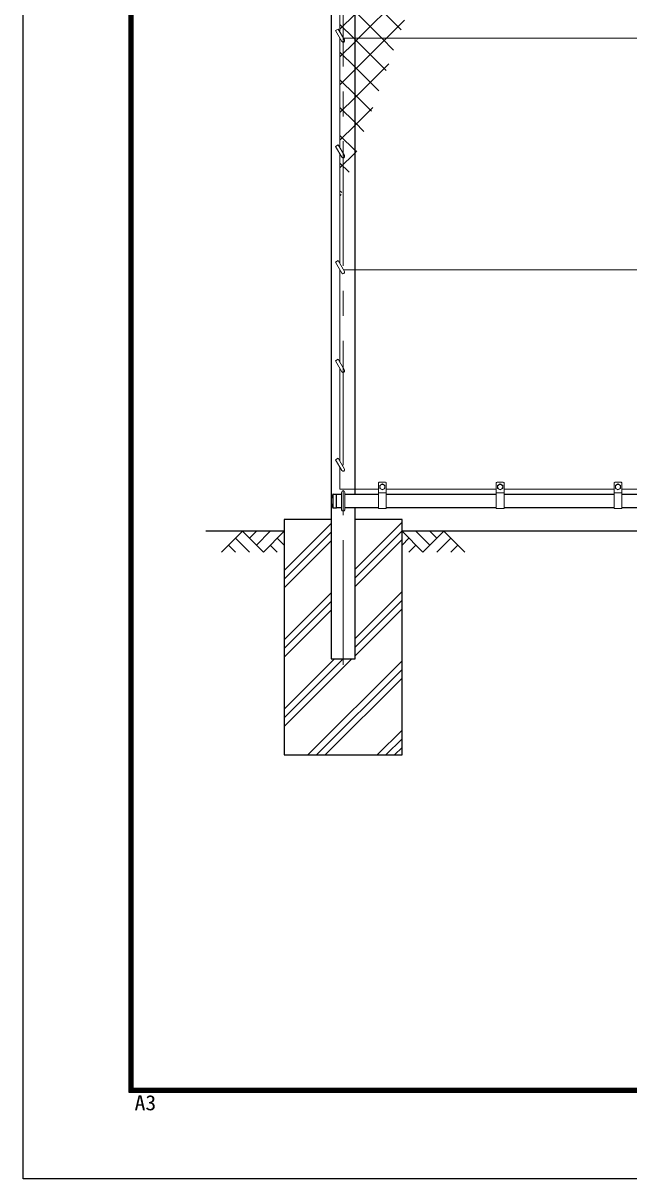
# Model space of a CAD drawing. Units: millimetres, scale not verified. Extents: x -4200 to 4200, y -2970 to 2970.
# Drawn here: x -4200 to -2657, y -2970 to -25 of the extents above; entities that cross this region are included whole.
import ezdxf
from ezdxf.enums import TextEntityAlignment as Align

# ---------------------------------------------------------------- set-up
doc = ezdxf.new("R2010")
doc.units = ezdxf.units.MM
doc.header["$LTSCALE"] = 10
doc.linetypes.add('USER1', pattern=[50.8, 31.75, -6.35, 6.35, -6.35])
for name, color, linetype, lineweight in [('0-0_D-STR1', 1, 'Continuous', 25), ('0-1_D-STR3', 3, 'Continuous', 13), ('0-2_D-BMK', 2, 'USER1', 13), ('0-6_D-DCR-HCH', 7, 'Continuous', 13), ('0-7_D-STR4', 7, 'Continuous', 25), ('0-8_D-BGD', 7, 'Continuous', 25), ('0-B_D-STR2', 7, 'Continuous', 13), ('0-C_D-TTL', 7, 'Continuous', 25)]:
    doc.layers.add(name, color=color, linetype=linetype, lineweight=lineweight)
doc.styles.add('ＭＳ ゴシック', font='')
doc.styles.get('ＭＳ ゴシック').set_extended_font_data('MS Gothic')

msp = doc.modelspace()

# ---------------------------------------------------------------- linework, layer by layer
at = {"layer": '0-0_D-STR1'}
for p, q in [((-3354.72, -1226), (-3354.72, 1676)), ((-3410.31, -1225.5), (-3401.97, -1225.5)), ((-3409.97, -1260.5), (-3409.97, -1225.5)), ((-3401.97, -1260.5), (-3401.97, -1225.5)), ((-3388.97, -1226), (-3401.97, -1226)), ((-3294.97, -1226), (-3380.97, -1226)), ((-2994.97, -1226), (-3274.97, -1226)), ((-2694.97, -1226), (-2974.97, -1226)), ((-2394.97, -1226), (-2674.97, -1226)), ((-3410.31, -1260.5), (-3401.97, -1260.5)), ((-3388.97, -1260), (-3401.97, -1260)), ((-3294.97, -1260), (-3380.97, -1260)), ((-2994.97, -1260), (-3274.97, -1260)), ((-2694.97, -1260), (-2974.97, -1260)), ((-2394.97, -1260), (-2674.97, -1260))]:
    msp.add_line(p, q, dxfattribs=at)
msp.add_lwpolyline([(-3415.22, 1726), (-3415.22, -1645), (-3354.72, -1645), (-3354.72, -1260)], dxfattribs=at)
for centre, radius, start, end in [((-3379.75, -1243), 35.72, 151.52136, 208.47864), ((-3410.31, -1226.5), 1, 90, 147.70173), ((-3410.31, -1259.5), 1, 212.29827, 270)]:
    msp.add_arc(centre, radius, start, end, dxfattribs=at)
at = {"layer": '0-1_D-STR3'}
for p, q in [((-3392.97, -48.14), (-3392.97, 230.86)), ((-3404.37, -44.41), (-3397.44, -40.41)), ((-3404.37, -44.41), (-3388.44, -72)), ((-3397.44, -40.41), (-3381.51, -68)), ((-3392.97, -343.14), (-3392.97, -64.14)), ((-1393.06, -64), (-3383.82, -64)), ((-3404.37, -339.41), (-3397.44, -335.41)), ((-3404.37, -339.41), (-3388.44, -367)), ((-3397.44, -335.41), (-3381.51, -363)), ((-3392.97, -638.14), (-3392.97, -359.14)), ((-3404.37, -634.41), (-3397.44, -630.41)), ((-3404.37, -634.41), (-3388.44, -662)), ((-3397.44, -630.41), (-3381.51, -658)), ((-3392.97, -889.64), (-3392.97, -654.14)), ((-1393.06, -654), (-3383.82, -654)), ((-3404.37, -885.91), (-3397.44, -881.91)), ((-3397.44, -881.91), (-3381.51, -909.5)), ((-3404.37, -885.91), (-3388.44, -913.5)), ((-3392.97, -1141.59), (-3392.97, -905.64)), ((-3404.37, -1137.85), (-3397.44, -1133.85)), ((-3404.37, -1137.85), (-3388.44, -1165.44)), ((-3397.44, -1133.85), (-3381.51, -1161.44)), ((-3392.97, -1213), (-3392.97, -1157.59)), ((-3294.97, -1262), (-3294.97, -1197)), ((-3276.97, -1195), (-3292.97, -1195)), ((-3291.47, -1210.74), (-3291.47, -1203.26)), ((-3278.47, -1210.74), (-3278.47, -1203.26)), ((-3274.97, -1262), (-3274.97, -1197)), ((-2994.97, -1262), (-2994.97, -1197)), ((-2976.97, -1195), (-2992.97, -1195)), ((-2991.47, -1210.74), (-2991.47, -1203.26)), ((-2978.47, -1210.74), (-2978.47, -1203.26)), ((-2974.97, -1262), (-2974.97, -1197)), ((-2694.97, -1262), (-2694.97, -1197)), ((-2676.97, -1195), (-2692.97, -1195)), ((-2691.47, -1210.74), (-2691.47, -1203.26)), ((-2678.47, -1210.74), (-2678.47, -1203.26)), ((-2674.97, -1262), (-2674.97, -1197)), ((-3392.97, -1213), (-3294.97, -1213)), ((-3388.97, -1265), (-3388.97, -1221)), ((-3380.97, -1265), (-3380.97, -1221)), ((-3274.97, -1222), (-3294.97, -1222)), ((-3291.47, -1210.74), (-3284.97, -1214.5)), ((-3284.97, -1214.5), (-3278.47, -1210.74)), ((-3274.97, -1213), (-2994.97, -1213)), ((-2974.97, -1222), (-2994.97, -1222)), ((-2991.47, -1210.74), (-2984.97, -1214.5)), ((-2984.97, -1214.5), (-2978.47, -1210.74)), ((-2974.97, -1213), (-2694.97, -1213)), ((-2674.97, -1222), (-2694.97, -1222)), ((-2691.47, -1210.74), (-2684.97, -1214.5)), ((-2684.97, -1214.5), (-2678.47, -1210.74)), ((-2674.97, -1213), (-2394.97, -1213)), ((-3274.97, -1262), (-3294.97, -1262)), ((-2974.97, -1262), (-2994.97, -1262)), ((-2674.97, -1262), (-2694.97, -1262))]:
    msp.add_line(p, q, dxfattribs=at)
for points in [[(-3291.47, -1203.26), (-3284.97, -1199.5), (-3278.47, -1203.26)], [(-2991.47, -1203.26), (-2984.97, -1199.5), (-2978.47, -1203.26)], [(-2691.47, -1203.26), (-2684.97, -1199.5), (-2678.47, -1203.26)]]:
    msp.add_lwpolyline(points, dxfattribs=at)
for centre in [(-3284.97, -1207), (-2984.97, -1207), (-2684.97, -1207)]:
    msp.add_circle(centre, 6.49, dxfattribs=at)
for centre, radius, start, end in [((-3384.97, -70), 4, 210, 30), ((-3384.97, -365), 4, 210, 30), ((-3384.97, -660), 4, 210, 30), ((-3384.97, -911.5), 4, 210, 30), ((-3384.97, -1163.44), 4, 210, 30), ((-3292.97, -1197), 2, 90, 180), ((-3276.97, -1197), 2, 0, 90), ((-2992.97, -1197), 2, 90, 180), ((-2976.97, -1197), 2, 0, 90), ((-2692.97, -1197), 2, 90, 180), ((-2676.97, -1197), 2, 0, 90), ((-3384.97, -1221), 4, 0, 180), ((-3384.97, -1265), 4, 180, 0)]:
    msp.add_arc(centre, radius, start, end, dxfattribs=at)
at = {"layer": '0-2_D-BMK'}
msp.add_line((-3384.97, -1660), (-3384.97, 1750), dxfattribs=at)
at = {"layer": '0-6_D-DCR-HCH'}
for p, q in [((-3641.4, -1320), (-3694.61, -1373.21)), ((-3641.4, -1320), (-3588.19, -1373.21)), ((-3623.66, -1337.74), (-3605.92, -1320)), ((-3605.92, -1355.47), (-3570.45, -1320)), ((-3588.19, -1373.21), (-3534.97, -1320)), ((-3534.97, -1419.79), (-3415.22, -1300.04)), ((-3534.97, -1441.89), (-3415.22, -1322.14)), ((-3354.72, -1416.32), (-3234.97, -1296.57)), ((-3354.72, -1438.41), (-3234.97, -1318.66)), ((-3181.76, -1373.21), (-3234.97, -1320)), ((-3164.03, -1355.47), (-3199.5, -1320)), ((-3128.55, -1320), (-3181.76, -1373.21)), ((-3146.2, -1337.83), (-3164.03, -1320)), ((-3128.55, -1320), (-3075.34, -1373.21)), ((-3659.14, -1337.74), (-3623.5, -1373.21)), ((-3552.71, -1337.74), (-3534.97, -1355.39)), ((-3534.97, -1463.98), (-3415.22, -1344.23)), ((-3354.72, -1460.51), (-3234.97, -1340.76)), ((-3217.24, -1337.74), (-3234.97, -1355.39)), ((-3110.81, -1337.74), (-3146.45, -1373.21)), ((-3676.87, -1355.47), (-3659.05, -1373.21)), ((-3570.45, -1355.47), (-3552.63, -1373.21)), ((-3199.5, -1355.47), (-3217.32, -1373.21)), ((-3093.08, -1355.47), (-3110.89, -1373.21)), ((-3534.97, -1596.57), (-3415.22, -1476.82)), ((-3534.97, -1618.66), (-3415.22, -1498.91)), ((-3354.72, -1593.09), (-3234.97, -1473.34)), ((-3354.72, -1615.19), (-3234.97, -1495.44)), ((-3534.97, -1640.76), (-3415.22, -1521.01)), ((-3354.72, -1637.29), (-3234.97, -1517.54)), ((-3534.97, -1817.54), (-3362.44, -1645)), ((-3534.97, -1795.44), (-3384.53, -1645)), ((-3534.97, -1773.34), (-3406.63, -1645)), ((-3474.85, -1890), (-3234.97, -1650.12)), ((-3452.76, -1890), (-3234.97, -1672.22)), ((-3430.66, -1890), (-3234.97, -1694.31)), ((-3298.08, -1890), (-3234.97, -1826.9)), ((-3275.98, -1890), (-3234.97, -1848.99)), ((-3253.88, -1890), (-3234.97, -1871.09))]:
    msp.add_line(p, q, dxfattribs=at)
at = {"layer": '0-7_D-STR4'}
for p, q in [((-3415.22, -1290), (-3534.97, -1290)), ((-3234.97, -1290), (-3354.72, -1290))]:
    msp.add_line(p, q, dxfattribs=at)
msp.add_lwpolyline([(-3534.97, -1290), (-3534.97, -1890), (-3234.97, -1890), (-3234.97, -1290)], dxfattribs=at)
at = {"layer": '0-8_D-BGD'}
for p, q in [((-3534.97, -1320), (-3734.97, -1320)), ((-1534.97, -1320), (-3234.97, -1320))]:
    msp.add_line(p, q, dxfattribs=at)
at = {"layer": '0-B_D-STR2'}
for p, q in [((-3345.52, -64), (-3187.96, 93.56)), ((-3237.49, -42.52), (-3354.72, 74.72)), ((-3392.97, -40.75), (-3354.72, -2.5)), ((-3274.81, -64), (-3228.43, -17.62)), ((-3392.97, -111.46), (-3354.72, -73.21)), ((-3354.72, -73.21), (-3345.52, -64)), ((-3354.72, -143.92), (-3274.81, -64)), ((-3354.72, -137.41), (-3392.97, -99.16)), ((-3392.97, -182.17), (-3354.72, -143.92)), ((-3354.72, -214.63), (-3268.89, -128.79)), ((-3294.1, -198.04), (-3354.72, -137.41)), ((-3354.72, -208.12), (-3392.97, -169.87)), ((-3392.97, -252.88), (-3354.72, -214.63)), ((-3312.96, -249.88), (-3354.72, -208.12)), ((-3354.72, -278.83), (-3392.97, -240.58)), ((-3354.72, -285.34), (-3309.36, -239.97)), ((-3392.97, -323.59), (-3354.72, -285.34)), ((-3331.83, -301.72), (-3354.72, -278.83)), ((-3354.72, -349.54), (-3392.97, -311.29)), ((-3350.7, -353.57), (-3354.72, -349.54)), ((-3369.57, -405.41), (-3392.97, -382)), ((-3388.44, -457.25), (-3392.97, -452.71)), ((-3392.97, -465.01), (-3390.28, -462.32))]:
    msp.add_line(p, q, dxfattribs=at)
for points in [[(-3256.36, -94.36), (-3286.71, -64), (-3354.72, 4.01), (-3392.97, 42.26)], [(-3275.23, -146.2), (-3354.72, -66.7), (-3357.43, -64), (-3392.97, -28.45)], [(-3392.97, -394.3), (-3354.72, -356.05), (-3349.82, -351.14)]]:
    msp.add_lwpolyline(points, dxfattribs=at)
at = {"layer": '0-C_D-TTL', "color": 2}
msp.add_lwpolyline([(-4200, 2970), (4200, 2970), (4200, -2970), (-4200, -2970)], close=True, dxfattribs=at)
at = {"layer": '0-C_D-TTL'}
for points in [[(-3930, 2750), (3930, 2750), (3930, -2750), (-3930, -2750)], [(-3927.5, 2747.5), (3927.5, 2747.5), (3927.5, -2747.5), (-3927.5, -2747.5)], [(-3925, 2745), (3925, 2745), (3925, -2745), (-3925, -2745)], [(-3922.5, 2742.5), (3922.5, 2742.5), (3922.5, -2742.5), (-3922.5, -2742.5)], [(-3920, 2740), (3920, 2740), (3920, -2740), (-3920, -2740)]]:
    msp.add_lwpolyline(points, close=True, dxfattribs=at)

# ---------------------------------------------------------------- texts
at = {"layer": '0-C_D-TTL', "style": 'ＭＳ ゴシック', "width": 1.05}
msp.add_text('A3', height=38.49, dxfattribs=at).set_placement((-3916.09, -2806.81), align=Align.BOTTOM_LEFT)

doc.saveas('drawing.dxf')
